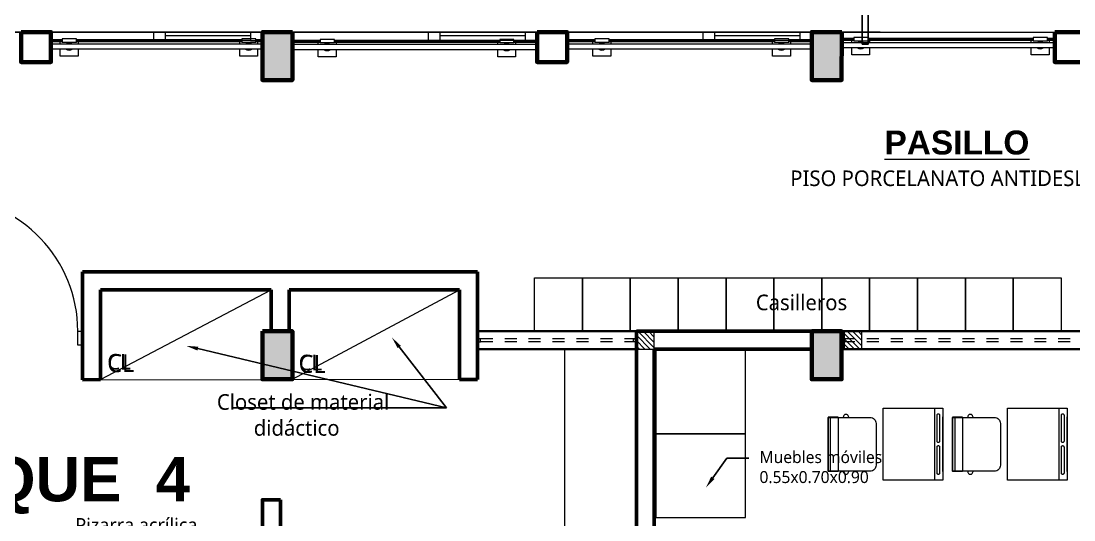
# Model space of a CAD drawing. Header units: metres. Extents: x 28 to 148, y 23 to 113.
# Drawn here: x 107.91 to 116.7, y 43.92 to 48.08 of the extents above; entities that cross this region are included whole.
import ezdxf
from ezdxf import colors
from ezdxf.entities.mleader import LeaderData, LeaderLine
from ezdxf.enums import TextEntityAlignment as Align
from ezdxf.math import Vec2, Vec3

# ---------------------------------------------------------------- set-up
doc = ezdxf.new("R2010")
doc.units = ezdxf.units.M
doc.linetypes.add('DASHED2', pattern=[0.375, 0.25, -0.125])
doc.layers.add('01', color=7, linetype='Continuous', lineweight=5, true_color=0xcc6600)
doc.layers.add('Mobiliario', color=7, linetype='Continuous', lineweight=0, true_color=0x7f7f7f)
for name, color, linetype, lineweight in [('A-FLOR-HRAL', 11, 'Continuous', 9), ('COLUMNAS 50', 32, 'Continuous', 70), ('COLUMNETASSS', 211, 'Continuous', 20), ('Equipamiento SR', 23, 'Continuous', 0), ('GRAFO 0 BLANCO', 7, 'Continuous', 0), ('GRAFO 02', 7, 'Continuous', 20), ('letras sr', 7, 'Continuous', 5), ('MOBILIARIO_Pen_No__1', 7, 'Continuous', 13), ('muro bajo', 191, 'Continuous', 40), ('Muros el', 144, 'Continuous', 60), ('Puertas El', 21, 'Continuous', 15), ('TEXTOS-SUBTITULO', 7, 'Continuous', 30), ('Vanos', 140, 'Continuous', 5)]:
    doc.layers.add(name, color=color, linetype=linetype, lineweight=lineweight)
doc.layers.add('perimetroooo', color=3, linetype='Continuous')
doc.styles.add('Generales', font='trebuc.ttf', dxfattribs={"height": 0.1})
doc.styles.add('Santa Rosa 1 50', font='trebuc.ttf')
doc.styles.add('TURBO_BASS', font='swisseb.ttf')

# ---------------------------------------------------------------- blocks, each defined once
blk = doc.blocks.new('Barandilla - 50 x 12mm-V64-Nivel 2')
at = {"layer": 'A-FLOR-HRAL'}
for p, q in [((-26.8, 93), (-88, 93)), ((-88, 93), (-88, 18.2)), ((34.1, 93), (13.2, 93)), ((-88, 18.2), (-88, -56.6)), ((24.9, 2.6), (25.1, 33.6)), ((27, 79.4), (57, 79.4)), ((27, 79.4), (27, -39.6)), ((57, 79.4), (57, -39.6)), ((-88, -56.6), (-26.7, -56.6)), ((13.2, -56.6), (34.1, -56.6)), ((57, -39.6), (27, -39.6))]:
    blk.add_line(p, q, dxfattribs=at)
for centre, radius, start, end in [((-0.6, 18.2), 39.4, 144.03454, 215.40425), ((-19.3, -77.8), 119.9, 93.56596, 96.31867), ((-18.3, 114.4), 119.9, 285.37611, 291.1568), ((-19.3, -77.8), 119.9, 68.28199, 74.15247), ((-18.3, 114.4), 119.9, 263.12012, 265.98899)]:
    blk.add_arc(centre, radius, start, end, dxfattribs=at)
blk = doc.blocks.new('Barandilla - 50 x 12mm-V65-Nivel 2')
at = {"layer": 'A-FLOR-HRAL'}
for p, q in [((-26.8, 93), (-88, 93)), ((-88, 93), (-88, 18.2)), ((34.1, 93), (13.1, 93)), ((-88, 18.2), (-88, -56.6)), ((24.9, 2.6), (25.1, 33.6)), ((27, 79.4), (57, 79.4)), ((27, 79.4), (27, -39.6)), ((57, 79.4), (57, -39.6)), ((-88, -56.6), (-26.8, -56.6)), ((13.2, -56.6), (34.1, -56.6)), ((57, -39.6), (27, -39.6))]:
    blk.add_line(p, q, dxfattribs=at)
for centre, radius, start, end in [((-0.6, 18.2), 39.4, 144.03454, 215.40425), ((-19.3, -77.8), 119.9, 93.58403, 96.31867), ((-19.3, -77.8), 119.9, 68.28199, 74.18594), ((-18.3, 114.4), 119.9, 285.34974, 291.1568), ((-18.3, 114.4), 119.9, 263.12012, 265.9625)]:
    blk.add_arc(centre, radius, start, end, dxfattribs=at)
blk = doc.blocks.new('Barandilla - Barandilla-616161-Nivel 2')
at = {"layer": 'A-FLOR-HRAL'}
for p, q in [((104958.4, 39643), (105058.5, 39643)), ((104958.4, 39635), (105058.5, 39635)), ((104958.4, 39633.4), (105058.5, 39633.4)), ((104958.4, 39625.4), (105058.5, 39625.4)), ((106737.9, 39604.5), (104958.4, 39604.5)), ((105177.5, 39643), (106558.5, 39643)), ((105177.5, 39635), (106558.5, 39635)), ((105177.5, 39633.4), (106558.5, 39633.4)), ((105177.5, 39625.4), (106558.5, 39625.4)), ((106677.5, 39643), (106737.9, 39643)), ((106677.5, 39635), (106737.9, 39635)), ((106677.5, 39633.4), (106737.9, 39633.4)), ((106677.5, 39625.4), (106737.9, 39625.4)), ((104958.4, 39564.5), (106737.9, 39564.5))]:
    blk.add_line(p, q, dxfattribs=at)
at = {"extrusion": (0, 0, -1), "zscale": -1, "rotation": 90.00000000000027}
for name, p in [('Barandilla - 50 x 12mm-V65-Nivel 2', (-105098.1, 39591.3)), ('Barandilla - 50 x 12mm-V64-Nivel 2', (-106598.1, 39591.3))]:
    blk.add_blockref(name, p, dxfattribs=at)
blk = doc.blocks.new('Barandilla - 50 x 12mm-V66-Nivel 2')
at = {"layer": 'A-FLOR-HRAL'}
for p, q in [((-26.7, 93), (-88, 93)), ((-88, 93), (-88, 18.2)), ((34.1, 93), (13.2, 93)), ((-88, 18.2), (-88, -56.6)), ((24.9, 2.6), (25.1, 33.6)), ((27, 79.4), (57, 79.4)), ((27, 79.4), (27, -39.6)), ((57, 79.4), (57, -39.6)), ((-88, -56.6), (-26.7, -56.6)), ((13.2, -56.6), (34.1, -56.6)), ((57, -39.6), (27, -39.6))]:
    blk.add_line(p, q, dxfattribs=at)
for centre, radius, start, end in [((-0.6, 18.2), 39.4, 144.03454, 215.40425), ((-19.3, -77.8), 119.9, 93.54704, 96.31867), ((-18.3, 114.4), 119.9, 285.37611, 291.1568), ((-19.3, -77.8), 119.9, 68.28199, 74.15247), ((-18.3, 114.4), 119.9, 263.12012, 266.00682)]:
    blk.add_arc(centre, radius, start, end, dxfattribs=at)
blk = doc.blocks.new('Barandilla - 50 x 12mm-V67-Nivel 2')
at = {"layer": 'A-FLOR-HRAL'}
for p, q in [((-26.8, 93), (-88, 93)), ((-88, 93), (-88, 18.2)), ((34.1, 93), (13.1, 93)), ((-88, 18.2), (-88, -56.6)), ((24.9, 2.6), (25.1, 33.6)), ((27, 79.4), (57, 79.4)), ((27, 79.4), (27, -39.6)), ((57, 79.4), (57, -39.6)), ((-88, -56.6), (-26.8, -56.6)), ((13.2, -56.6), (34.1, -56.6)), ((57, -39.6), (27, -39.6))]:
    blk.add_line(p, q, dxfattribs=at)
for centre, radius, start, end in [((-0.6, 18.2), 39.4, 144.03454, 215.40425), ((-19.3, -77.8), 119.9, 93.58403, 96.31867), ((-19.3, -77.8), 119.9, 68.28199, 74.20358), ((-18.3, 114.4), 119.9, 285.33123, 291.1568), ((-18.3, 114.4), 119.9, 263.12012, 265.9625)]:
    blk.add_arc(centre, radius, start, end, dxfattribs=at)
blk = doc.blocks.new('Barandilla - Barandilla-616239-Nivel 2')
at = {"layer": 'A-FLOR-HRAL'}
for p, q in [((102662.1, 39633), (102895.6, 39633)), ((102662.1, 39625), (102895.6, 39625)), ((102662.1, 39623.4), (102895.6, 39623.4)), ((102662.1, 39615.4), (102895.6, 39615.4)), ((104708.4, 39594.5), (102662.1, 39594.5)), ((103014.6, 39633), (104395.6, 39633)), ((103014.6, 39625), (104395.6, 39625)), ((103014.6, 39623.4), (104395.6, 39623.4)), ((103014.6, 39615.4), (104395.6, 39615.4)), ((104514.6, 39633), (104708.4, 39633)), ((104514.6, 39625), (104708.4, 39625)), ((104514.6, 39623.4), (104708.4, 39623.4)), ((104514.6, 39615.4), (104708.4, 39615.4)), ((102662.1, 39554.5), (104708.4, 39554.5))]:
    blk.add_line(p, q, dxfattribs=at)
at = {"extrusion": (0, 0, -1), "zscale": -1, "rotation": 90.00000000000024}
for name, p in [('Barandilla - 50 x 12mm-V67-Nivel 2', (-102935.2, 39581.3)), ('Barandilla - 50 x 12mm-V66-Nivel 2', (-104435.2, 39581.3))]:
    blk.add_blockref(name, p, dxfattribs=at)
blk = doc.blocks.new('Barandilla - 50 x 12mm-V68-Nivel 2')
at = {"layer": 'A-FLOR-HRAL'}
for p, q in [((-26.7, 93), (-88, 93)), ((-88, 93), (-88, 18.2)), ((34.1, 93), (13.2, 93)), ((-88, 18.2), (-88, -56.6)), ((24.9, 2.6), (25.1, 33.6)), ((27, 79.4), (57, 79.4)), ((27, 79.4), (27, -39.6)), ((57, 79.4), (57, -39.6)), ((-88, -56.6), (-26.7, -56.6)), ((13.2, -56.6), (34.1, -56.6)), ((57, -39.6), (27, -39.6))]:
    blk.add_line(p, q, dxfattribs=at)
for centre, radius, start, end in [((-0.6, 18.2), 39.4, 144.03454, 215.40425), ((-19.3, -77.8), 119.9, 93.54709, 96.31867), ((-18.3, 114.4), 119.9, 285.37611, 291.1568), ((-19.3, -77.8), 119.9, 68.28199, 74.15247), ((-18.3, 114.4), 119.9, 263.12012, 266.00677)]:
    blk.add_arc(centre, radius, start, end, dxfattribs=at)
blk = doc.blocks.new('Barandilla - 50 x 12mm-V69-Nivel 2')
at = {"layer": 'A-FLOR-HRAL'}
for p, q in [((-26.8, 93), (-88, 93)), ((-88, 93), (-88, 18.2)), ((34.1, 93), (13.1, 93)), ((-88, 18.2), (-88, -56.6)), ((24.9, 2.6), (25.1, 33.6)), ((27, 79.4), (57, 79.4)), ((27, 79.4), (27, -39.6)), ((57, 79.4), (57, -39.6)), ((-88, -56.6), (-26.8, -56.6)), ((13.2, -56.6), (34.1, -56.6)), ((57, -39.6), (27, -39.6))]:
    blk.add_line(p, q, dxfattribs=at)
for centre, radius, start, end in [((-0.6, 18.2), 39.4, 144.03454, 215.40425), ((-19.3, -77.8), 119.9, 93.58403, 96.31867), ((-19.3, -77.8), 119.9, 68.28199, 74.20353), ((-18.3, 114.4), 119.9, 285.33128, 291.1568), ((-18.3, 114.4), 119.9, 263.12012, 265.9625)]:
    blk.add_arc(centre, radius, start, end, dxfattribs=at)
blk = doc.blocks.new('Barandilla - Barandilla-616307-Nivel 2')
at = {"layer": 'A-FLOR-HRAL'}
for p, q in [((100366.7, 39628), (100599.8, 39628)), ((100366.7, 39620), (100599.8, 39620)), ((100366.7, 39618.4), (100599.8, 39618.4)), ((100366.7, 39610.4), (100599.8, 39610.4)), ((100718.8, 39628), (102099.8, 39628)), ((100718.8, 39620), (102099.8, 39620)), ((100718.8, 39618.4), (102099.8, 39618.4)), ((100718.8, 39610.4), (102099.8, 39610.4)), ((102218.8, 39628), (102412.1, 39628)), ((102218.8, 39620), (102412.1, 39620)), ((102218.8, 39618.4), (102412.1, 39618.4)), ((102218.8, 39610.4), (102412.1, 39610.4)), ((102412.1, 39589.5), (100366.7, 39589.5)), ((100366.7, 39549.5), (102412.1, 39549.5))]:
    blk.add_line(p, q, dxfattribs=at)
at = {"extrusion": (0, 0, -1), "zscale": -1, "rotation": 90.00000000000024}
for name, p in [('Barandilla - 50 x 12mm-V69-Nivel 2', (-100639.4, 39576.3)), ('Barandilla - 50 x 12mm-V68-Nivel 2', (-102139.4, 39576.3))]:
    blk.add_blockref(name, p, dxfattribs=at)
blk = doc.blocks.new('Barandilla - 50 x 12mm-V70-Nivel 2')
at = {"layer": 'A-FLOR-HRAL'}
for p, q in [((-26.8, 93), (-88, 93)), ((-88, 93), (-88, 18.2)), ((34.1, 93), (13.2, 93)), ((-88, 18.2), (-88, -56.6)), ((24.9, 2.6), (25.1, 33.6)), ((27, 79.4), (57, 79.4)), ((27, 79.4), (27, -39.6)), ((57, 79.4), (57, -39.6)), ((-88, -56.6), (-26.7, -56.6)), ((13.2, -56.6), (34.1, -56.6)), ((57, -39.6), (27, -39.6))]:
    blk.add_line(p, q, dxfattribs=at)
for centre, radius, start, end in [((-0.6, 18.2), 39.4, 144.03454, 215.40425), ((-19.3, -77.8), 119.9, 93.56698, 96.31867), ((-18.3, 114.4), 119.9, 285.37611, 291.1568), ((-19.3, -77.8), 119.9, 68.28199, 74.15247), ((-18.3, 114.4), 119.9, 263.12012, 265.98803)]:
    blk.add_arc(centre, radius, start, end, dxfattribs=at)
blk = doc.blocks.new('Barandilla - 50 x 12mm-V71-Nivel 2')
at = {"layer": 'A-FLOR-HRAL'}
for p, q in [((-26.8, 93), (-88, 93)), ((-88, 93), (-88, 18.2)), ((34.1, 93), (13.1, 93)), ((-88, 18.2), (-88, -56.6)), ((24.9, 2.6), (25.1, 33.6)), ((27, 79.4), (57, 79.4)), ((27, 79.4), (27, -39.6)), ((57, 79.4), (57, -39.6)), ((-88, -56.6), (-26.8, -56.6)), ((13.2, -56.6), (34.1, -56.6)), ((57, -39.6), (27, -39.6))]:
    blk.add_line(p, q, dxfattribs=at)
for centre, radius, start, end in [((-0.6, 18.2), 39.4, 144.03454, 215.40425), ((-19.3, -77.8), 119.9, 93.58403, 96.31867), ((-19.3, -77.8), 119.9, 68.28199, 74.18499), ((-18.3, 114.4), 119.9, 285.35073, 291.1568), ((-18.3, 114.4), 119.9, 263.12012, 265.9625)]:
    blk.add_arc(centre, radius, start, end, dxfattribs=at)
blk = doc.blocks.new('Barandilla - Barandilla-616371-Nivel 2')
at = {"layer": 'A-FLOR-HRAL'}
for p, q in [((98349.6, 39633), (98443.5, 39633)), ((98349.6, 39625), (98443.5, 39625)), ((98349.6, 39623.4), (98443.5, 39623.4)), ((98349.6, 39615.4), (98443.5, 39615.4)), ((100116.7, 39594.5), (98349.6, 39594.5)), ((98562.5, 39633), (99943.5, 39633)), ((98562.5, 39625), (99943.5, 39625)), ((98562.5, 39623.4), (99943.5, 39623.4)), ((98562.5, 39615.4), (99943.5, 39615.4)), ((100062.5, 39633), (100116.7, 39633)), ((100062.5, 39625), (100116.7, 39625)), ((100062.5, 39623.4), (100116.7, 39623.4)), ((100062.5, 39615.4), (100116.7, 39615.4)), ((98349.6, 39554.5), (100116.7, 39554.5))]:
    blk.add_line(p, q, dxfattribs=at)
at = {"extrusion": (0, 0, -1), "zscale": -1, "rotation": 90.00000000000027}
for name, p in [('Barandilla - 50 x 12mm-V71-Nivel 2', (-98483.2, 39581.3)), ('Barandilla - 50 x 12mm-V70-Nivel 2', (-99983.2, 39581.3))]:
    blk.add_blockref(name, p, dxfattribs=at)
blk = doc.blocks.new('School Desk 2')
at = {"layer": 'Equipamiento SR', "linetype": 'Continuous'}
for p, q in [((0.1995, 0.3017), (0.6995, 0.3017)), ((0.1995, -0.2983), (0.1995, 0.3017)), ((0.629, 0.3017), (0.629, -0.2983)), ((0.6995, 0.3017), (0.6995, -0.2983)), ((-0.241, 0.228), (-0.2591, 0.228)), ((-0.2591, 0.228), (-0.2591, -0.228)), ((-0.1767, 0.228), (-0.241, 0.228)), ((-0.241, 0.228), (-0.241, -0.228)), ((-0.1767, 0.228), (-0.1767, -0.228)), ((-0.1322, 0.2314), (-0.1327, 0.228)), ((-0.1309, 0.2356), (-0.1322, 0.2314)), ((-0.129, 0.2394), (-0.1309, 0.2356)), ((-0.1265, 0.2428), (-0.129, 0.2394)), ((-0.1236, 0.2457), (-0.1265, 0.2428)), ((-0.1203, 0.2479), (-0.1236, 0.2457)), ((-0.1168, 0.2494), (-0.1203, 0.2479)), ((-0.113, 0.2502), (-0.1168, 0.2494)), ((-0.1092, 0.2502), (-0.113, 0.2502)), ((-0.1055, 0.2494), (-0.1092, 0.2502)), ((-0.1019, 0.2479), (-0.1055, 0.2494)), ((-0.0987, 0.2457), (-0.1019, 0.2479)), ((-0.0957, 0.2428), (-0.0987, 0.2457)), ((-0.0933, 0.2394), (-0.0957, 0.2428)), ((-0.0924, 0.2375), (-0.0933, 0.2394)), ((-0.0876, 0.228), (-0.0924, 0.2375)), ((0.6507, 0.2435), (0.651, 0.2457)), ((0.6507, 0.2424), (0.6507, 0.2435)), ((0.6507, 0.027), (0.6507, 0.2424)), ((0.651, 0.2457), (0.6517, 0.2477)), ((0.6517, 0.2477), (0.6526, 0.2497)), ((0.6526, 0.2497), (0.6539, 0.2514)), ((0.6539, 0.2514), (0.6553, 0.2528)), ((0.6553, 0.2528), (0.657, 0.2539)), ((0.657, 0.2539), (0.6587, 0.2546)), ((0.6587, 0.2546), (0.6606, 0.255)), ((0.6606, 0.255), (0.6625, 0.255)), ((0.6625, 0.255), (0.6644, 0.2546)), ((0.6644, 0.2546), (0.6662, 0.2539)), ((0.6662, 0.2539), (0.6678, 0.2528)), ((0.6678, 0.2528), (0.6693, 0.2514)), ((0.6693, 0.2514), (0.6705, 0.2497)), ((0.6705, 0.2497), (0.6714, 0.2477)), ((0.6714, 0.2477), (0.6721, 0.2457)), ((0.6721, 0.2457), (0.6724, 0.2435)), ((0.6724, 0.2435), (0.6724, 0.2424)), ((0.6724, 0.2424), (0.6724, 0.027)), ((0.6995, -0.2263), (0.6995, 0.2297)), ((0.6507, 0.0259), (0.6507, 0.027)), ((0.651, 0.0238), (0.6507, 0.0259)), ((0.6517, 0.0217), (0.651, 0.0238)), ((0.6526, 0.0198), (0.6517, 0.0217)), ((0.6539, 0.0181), (0.6526, 0.0198)), ((0.6553, 0.0166), (0.6539, 0.0181)), ((0.657, 0.0155), (0.6553, 0.0166)), ((0.6587, 0.0148), (0.657, 0.0155)), ((0.6606, 0.0144), (0.6587, 0.0148)), ((0.6625, 0.0144), (0.6606, 0.0144)), ((0.6644, 0.0148), (0.6625, 0.0144)), ((0.6662, 0.0155), (0.6644, 0.0148)), ((0.6678, 0.0166), (0.6662, 0.0155)), ((0.6693, 0.0181), (0.6678, 0.0166)), ((0.6705, 0.0198), (0.6693, 0.0181)), ((0.6714, 0.0217), (0.6705, 0.0198)), ((0.6721, 0.0238), (0.6714, 0.0217)), ((0.6724, 0.0259), (0.6721, 0.0238)), ((0.6724, 0.027), (0.6724, 0.0259)), ((0.6507, -0.0225), (0.651, -0.0203)), ((0.6507, -0.0236), (0.6507, -0.0225)), ((0.6507, -0.2389), (0.6507, -0.0236)), ((0.651, -0.0203), (0.6517, -0.0182)), ((0.6517, -0.0182), (0.6526, -0.0163)), ((0.6526, -0.0163), (0.6539, -0.0146)), ((0.6539, -0.0146), (0.6553, -0.0132)), ((0.6553, -0.0132), (0.657, -0.0121)), ((0.657, -0.0121), (0.6587, -0.0113)), ((0.6587, -0.0113), (0.6606, -0.0109)), ((0.6606, -0.0109), (0.6625, -0.0109)), ((0.6625, -0.0109), (0.6644, -0.0113)), ((0.6644, -0.0113), (0.6662, -0.0121)), ((0.6662, -0.0121), (0.6678, -0.0132)), ((0.6678, -0.0132), (0.6693, -0.0146)), ((0.6693, -0.0146), (0.6705, -0.0163)), ((0.6705, -0.0163), (0.6714, -0.0182)), ((0.6714, -0.0182), (0.6721, -0.0203)), ((0.6721, -0.0203), (0.6724, -0.0225)), ((0.6724, -0.0225), (0.6724, -0.0236)), ((0.6724, -0.0236), (0.6724, -0.2389)), ((-0.241, -0.228), (-0.2591, -0.228)), ((-0.1767, -0.228), (-0.241, -0.228)), ((-0.1327, -0.228), (-0.1322, -0.2314)), ((-0.1322, -0.2314), (-0.1309, -0.2356)), ((-0.1309, -0.2356), (-0.129, -0.2394)), ((-0.129, -0.2394), (-0.1265, -0.2428)), ((-0.1265, -0.2428), (-0.1236, -0.2457)), ((-0.1236, -0.2457), (-0.1203, -0.2479)), ((-0.1203, -0.2479), (-0.1168, -0.2494)), ((-0.1168, -0.2494), (-0.113, -0.2502)), ((-0.113, -0.2502), (-0.1092, -0.2502)), ((-0.1092, -0.2502), (-0.1055, -0.2494)), ((-0.1055, -0.2494), (-0.1019, -0.2479)), ((-0.1019, -0.2479), (-0.0987, -0.2457)), ((-0.0987, -0.2457), (-0.0957, -0.2428)), ((-0.0957, -0.2428), (-0.0933, -0.2394)), ((-0.0933, -0.2394), (-0.0924, -0.2375)), ((-0.0924, -0.2375), (-0.0876, -0.228)), ((0.6507, -0.24), (0.6507, -0.2389)), ((0.651, -0.2422), (0.6507, -0.24)), ((0.6517, -0.2443), (0.651, -0.2422)), ((0.6526, -0.2462), (0.6517, -0.2443)), ((0.6539, -0.2479), (0.6526, -0.2462)), ((0.6553, -0.2493), (0.6539, -0.2479)), ((0.657, -0.2505), (0.6553, -0.2493)), ((0.6587, -0.2512), (0.657, -0.2505)), ((0.6606, -0.2516), (0.6587, -0.2512)), ((0.6625, -0.2516), (0.6606, -0.2516)), ((0.6644, -0.2512), (0.6625, -0.2516)), ((0.6662, -0.2505), (0.6644, -0.2512)), ((0.6678, -0.2493), (0.6662, -0.2505)), ((0.6693, -0.2479), (0.6678, -0.2493)), ((0.6705, -0.2462), (0.6693, -0.2479)), ((0.6714, -0.2443), (0.6705, -0.2462)), ((0.6721, -0.2422), (0.6714, -0.2443)), ((0.6724, -0.24), (0.6721, -0.2422)), ((0.6724, -0.2389), (0.6724, -0.24)), ((0.6995, -0.2983), (0.1995, -0.2983)), ((0.629, -0.2833), (0.6295, -0.2833))]:
    blk.add_line(p, q, dxfattribs=at)
blk.add_lwpolyline([(-0.2591, 0.225), (0.0909, 0.225, -0.414214), (0.1409, 0.175), (0.1409, -0.175, -0.414214), (0.0909, -0.225), (-0.2591, -0.225), (-0.2591, 0.225)], format="xyb", dxfattribs=at)
blk = doc.blocks.new('A$C5A0F33B4')
at = {"layer": 'Puertas El', "linetype": 'Continuous'}
blk.add_line((1.12, 1.16), (1.2176, 2.2757), dxfattribs=at)
at = {"layer": 'Puertas El', "linetype": 'ByBlock'}
for p, q in [((1.005, 1.16), (1.005, 1.2)), ((1.005, 1.2), (1.12, 1.2)), ((1.12, 1.2), (1.005, 1.2)), ((1.12, 1.16), (1.005, 1.16)), ((1.12, 1.2), (1.12, 1.16)), ((1.005, 0), (1.005, 0.04)), ((1.005, 0.04), (1.12, 0.04)), ((1.12, 0), (1.005, 0)), ((1.12, 0), (1.005, 0)), ((1.12, 0), (1.005, 0)), ((1.12, 0.04), (1.12, 0))]:
    blk.add_line(p, q, dxfattribs=at)
blk.add_arc((1.12, 1.16), 1.12, 270, 85, dxfattribs=at)
blk = doc.blocks.new('A$C196F1E11')
at = {"layer": '01', "lineweight": 5}
h = blk.add_hatch(dxfattribs=at)
h.set_pattern_fill('ANSI31', scale=0.01, angle=-90)
h.set_pattern_definition([(315, (-134.044812, -149.728227), (0.0224506403, 0.0224506403), [])])
h.paths.add_polyline_path([(0, 0.15), (0, 0), (0.15, 0), (0.15, 0.15)])
at = {"layer": 'COLUMNETASSS', "color": 7, "lineweight": 5}
blk.add_lwpolyline([(0, 0.15), (0, 0), (0.15, 0), (0.15, 0.15)], close=True, dxfattribs=at)

msp = doc.modelspace()

# ---------------------------------------------------------------- hatches: boundary and pattern name
at = {"layer": 'GRAFO 0 BLANCO', "true_color": 0x939598}
h = msp.add_hatch(color=252, dxfattribs=at)
h.dxf.hatch_style = 1
h.paths.add_polyline_path([(118.5748, 47.9882), (118.8248, 47.9882), (118.8248, 47.6882), (118.5748, 47.6882)])
h.paths.add_polyline_path([(114.7635, 47.9877), (114.5135, 47.988), (114.513, 47.588), (114.763, 47.5877)])
h.paths.add_polyline_path([(110.1735, 47.9877), (109.9235, 47.988), (109.923, 47.588), (110.173, 47.5877)])
h.paths.add_polyline_path([(105.8885, 47.9882), (106.1385, 47.9882), (106.1385, 47.6882), (105.8885, 47.6882)])
h.paths.add_polyline_path([(101.2797, 47.9882), (101.5297, 47.9882), (101.5297, 47.6882), (101.2797, 47.6882)])
h.paths.add_polyline_path([(97.2207, 47.9882), (97.4707, 47.9882), (97.4707, 47.6882), (97.2207, 47.6882)])
h.paths.add_polyline_path([(93.2664, 47.9882), (93.5164, 47.9882), (93.5164, 47.6882), (93.2664, 47.6882)])
h = msp.add_hatch(color=252, dxfattribs=at)
h.dxf.hatch_style = 1
h.paths.add_polyline_path([(123.1757, 45.4905), (123.4257, 45.4905), (123.4257, 45.0905), (123.1757, 45.0905)])
h.paths.add_polyline_path([(128.9267, 42.227), (129.0767, 42.227), (129.0767, 41.827), (128.9267, 41.827)])
h.paths.add_polyline_path([(123.1757, 42.227), (123.3257, 42.227), (123.3257, 41.827), (123.1757, 41.827)])
h.paths.add_polyline_path([(123.1757, 39.3963), (123.4257, 39.3963), (123.4257, 38.9963), (123.1757, 38.9963)])
h.paths.add_polyline_path([(128.8767, 39.3963), (129.1267, 39.3963), (129.1267, 38.9963), (128.8767, 38.9963)])
h.paths.add_polyline_path([(132.9584, 39.3963), (133.2084, 39.3963), (133.2084, 38.9963), (132.9584, 38.9963)])
h.paths.add_polyline_path([(133.0584, 42.227), (133.2084, 42.227), (133.2084, 41.827), (133.0584, 41.827)])
h.paths.add_polyline_path([(118.5748, 45.4905), (118.8248, 45.4905), (118.8248, 45.0905), (118.5748, 45.0905)])
h.paths.add_polyline_path([(118.5748, 39.3963), (118.8248, 39.3963), (118.8248, 38.9963), (118.5748, 38.9963)])
h.paths.add_polyline_path([(114.513, 39.3963), (114.763, 39.3963), (114.763, 38.9963), (114.513, 38.9963)])
h.paths.add_polyline_path([(114.513, 45.4905), (114.763, 45.4905), (114.763, 45.0905), (114.513, 45.0905)])
h.paths.add_polyline_path([(109.923, 45.4905), (110.173, 45.4905), (110.173, 45.0905), (109.923, 45.0905)])
h.paths.add_polyline_path([(109.923, 39.3963), (110.173, 39.3963), (110.173, 38.9963), (109.923, 38.9963)])

# ---------------------------------------------------------------- linework, layer by layer
at = {"color": 9, "true_color": 0xc7c8ca}
msp.add_line((91.8571, 47.9882), (115.0856, 47.9882), dxfattribs=at)
at = {"color": 252, "true_color": 0x939598}
msp.add_lwpolyline([(114.9351, 47.8882), (114.9851, 47.8882), (114.9851, 52.588), (114.9351, 52.588)], close=True, dxfattribs=at)
at = {"layer": 'COLUMNAS 50', "linetype": 'Continuous'}
for points in [[(107.9059, 47.9883), (108.1559, 47.9883), (108.1559, 47.7382), (107.9059, 47.7382), (107.9059, 47.9883)], [(112.2185, 47.9882), (112.4685, 47.9882), (112.4685, 47.7382), (112.2185, 47.7382), (112.2185, 47.9882)], [(116.5442, 47.9882), (116.7942, 47.9882), (116.7942, 47.7382), (116.5442, 47.7382), (116.5442, 47.9882)], [(109.923, 45.4905), (110.173, 45.4905), (110.173, 45.0905), (109.923, 45.0905), (109.923, 45.4905)], [(114.513, 45.4905), (114.763, 45.4905), (114.763, 45.0905), (114.513, 45.0905), (114.513, 45.4905)]]:
    msp.add_lwpolyline(points, dxfattribs=at)
for points in [[(110.1735, 47.9877), (109.9235, 47.988), (109.923, 47.588), (110.173, 47.5877)], [(114.7635, 47.9877), (114.5135, 47.988), (114.513, 47.588), (114.763, 47.5877)]]:
    msp.add_lwpolyline(points, close=True, dxfattribs=at)
at = {"layer": 'Equipamiento SR', "linetype": 'Continuous'}
for p, q in [((108.5701, 45.0865), (109.9953, 45.8368)), ((110.1739, 45.0905, 0.5), (111.5705, 45.8371)), ((108.5701, 45.0865), (109.9239, 45.084)), ((110.1739, 45.0905, 0.5), (111.5707, 45.087))]:
    msp.add_line(p, q, dxfattribs=at)
at = {"layer": 'Equipamiento SR'}
for points in [[(112.197, 45.4869), (112.197, 45.9369), (112.597, 45.9369), (112.597, 45.4869)], [(112.597, 45.4869), (112.597, 45.9369), (112.997, 45.9369), (112.997, 45.4869)], [(112.997, 45.4869), (112.997, 45.9369), (113.397, 45.9369), (113.397, 45.4869)], [(113.397, 45.4869), (113.397, 45.9369), (113.797, 45.9369), (113.797, 45.4869)], [(113.797, 45.4869), (113.797, 45.9369), (114.197, 45.9369), (114.197, 45.4869)], [(114.197, 45.4869), (114.197, 45.9369), (114.597, 45.9369), (114.597, 45.4869)], [(114.597, 45.4869), (114.597, 45.9369), (114.997, 45.9369), (114.997, 45.4869)], [(114.997, 45.4869), (114.997, 45.9369), (115.397, 45.9369), (115.397, 45.4869)], [(115.397, 45.4869), (115.397, 45.9369), (115.797, 45.9369), (115.797, 45.4869)], [(115.797, 45.4869), (115.797, 45.9369), (116.197, 45.9369), (116.197, 45.4869)], [(116.197, 45.4869), (116.197, 45.9369), (116.597, 45.9369), (116.597, 45.4869)]]:
    msp.add_lwpolyline(points, dxfattribs=at)
at = {"layer": 'Equipamiento SR', "linetype": 'Continuous'}
msp.add_lwpolyline([(112.4476, 45.3346), (112.4486, 40.2959)], dxfattribs=at)
at = {"layer": 'Equipamiento SR', "linetype": 'Continuous', "elevation": 0.5}
for points in [[(113.2095, 45.3347), (113.2095, 44.6347), (113.9595, 44.6347), (113.9595, 45.3347), (113.2095, 45.3347)], [(113.2095, 44.6347), (113.2095, 43.9347), (113.9595, 43.9347), (113.9595, 44.6347), (113.2095, 44.6347)]]:
    msp.add_lwpolyline(points, dxfattribs=at)
at = {"layer": 'GRAFO 0 BLANCO'}
msp.add_lwpolyline([(93.2664, 47.9882), (133.2084, 47.9882), (133.2083, 38.9963), (93.2664, 38.9963), (93.2664, 47.9882)], dxfattribs=at)
at = {"layer": 'GRAFO 02', "color": 7, "linetype": 'Continuous', "lineweight": 9}
for points in [[(109.1135, 47.988), (109.0135, 47.988), (109.0135, 47.918), (109.1135, 47.918)], [(109.9235, 47.988), (109.8235, 47.988), (109.8235, 47.918), (109.9235, 47.918)], [(111.4085, 47.9882), (111.3085, 47.9882), (111.3085, 47.9182), (111.4085, 47.9182)], [(112.2185, 47.9882), (112.1185, 47.9882), (112.1185, 47.9182), (112.2185, 47.9182)], [(113.7035, 47.988), (113.6035, 47.988), (113.6035, 47.918), (113.7035, 47.918)], [(114.5135, 47.988), (114.4135, 47.988), (114.4135, 47.918), (114.5135, 47.918)]]:
    msp.add_lwpolyline(points, close=True, dxfattribs=at)
at = {"layer": 'GRAFO 02', "color": 7, "linetype": 'Continuous', "lineweight": 9, "flags": 128}
for points in [[(109.8235, 47.9562), (109.1137, 47.9562)], [(112.1185, 47.9565), (111.4086, 47.9565)], [(114.4135, 47.9562), (113.7037, 47.9562)], [(109.8235, 47.918), (109.1137, 47.918)], [(112.1185, 47.9182), (111.4086, 47.9182)], [(114.4135, 47.918), (113.7037, 47.918)]]:
    msp.add_lwpolyline(points, dxfattribs=at)
at = {"layer": 'muro bajo', "linetype": 'Continuous'}
for p, q in [((113.0476, 45.4902), (111.7216, 45.4902)), ((117.0735, 45.4905), (114.763, 45.4905)), ((113.0476, 45.3402), (111.7216, 45.3402)), ((117.0735, 45.3405), (114.763, 45.3405))]:
    msp.add_line(p, q, dxfattribs=at)
at = {"layer": 'Muros el', "ltscale": 0.05}
for p, q in [((111.7205, 45.9871), (108.42, 45.9866)), ((108.4201, 45.0864), (108.42, 45.9866)), ((111.7207, 45.087), (111.7205, 45.9871)), ((108.57, 45.8366), (109.9953, 45.8368)), ((108.57, 45.8366), (108.5701, 45.0865)), ((109.9953, 45.4868), (109.9953, 45.8368)), ((110.1453, 45.8369), (111.5705, 45.8371)), ((110.1453, 45.4868), (110.1453, 45.8369)), ((111.5705, 45.8371), (111.5707, 45.087)), ((114.513, 45.4905), (113.0476, 45.4902)), ((114.513, 45.3405), (113.1976, 45.3403)), ((111.5707, 45.087), (111.7207, 45.087))]:
    msp.add_line(p, q, dxfattribs=at)
for points in [[(113.0476, 45.4903), (113.0486, 39.2461), (113.1976, 39.2463), (113.1969, 45.3403)], [(108.5701, 45.0865), (108.4201, 45.0864)]]:
    msp.add_lwpolyline(points, dxfattribs=at)
msp.add_lwpolyline([(110.0729, 44.0844), (109.9229, 44.0844), (109.923, 40.8963), (110.073, 40.8963)], close=True, dxfattribs=at)
at = {"layer": 'Vanos', "linetype": 'DASHED2', "ltscale": 0.3}
for p, q in [((113.0476, 45.4278), (111.7216, 45.4278)), ((113.0476, 45.4028), (111.7216, 45.4028)), ((114.763, 45.403), (114.763, 45.428)), ((114.788, 45.428), (114.763, 45.428)), ((117.0735, 45.428), (114.763, 45.428)), ((114.763, 45.403), (114.788, 45.403)), ((117.0735, 45.403), (114.763, 45.403)), ((114.788, 45.403), (114.788, 45.428))]:
    msp.add_line(p, q, dxfattribs=at)
at = {"layer": 'Vanos', "linetype": 'Continuous'}
for p, q in [((111.7216, 45.4027), (111.7216, 45.4277)), ((111.7466, 45.4277), (111.7216, 45.4277)), ((111.7216, 45.4027), (111.7466, 45.4027)), ((111.7466, 45.4027), (111.7466, 45.4277)), ((113.0226, 45.4027), (113.0226, 45.4277)), ((113.0226, 45.4277), (113.0476, 45.4277)), ((113.0476, 45.4027), (113.0226, 45.4027)), ((113.0476, 45.4027), (113.0476, 45.4277)), ((114.763, 45.3405), (117.0735, 45.3405))]:
    msp.add_line(p, q, dxfattribs=at)

# ---------------------------------------------------------------- block references
at = {"layer": 'A-FLOR-HRAL', "xscale": 0.001, "yscale": 0.001, "zscale": 0.001}
for name in ['Barandilla - Barandilla-616371-Nivel 2', 'Barandilla - Barandilla-616307-Nivel 2', 'Barandilla - Barandilla-616239-Nivel 2', 'Barandilla - Barandilla-616161-Nivel 2']:
    msp.add_blockref(name, (9.8062, 8.2941), dxfattribs=at)
at = {"layer": 'Equipamiento SR', "rotation": 90.00000000000001}
msp.add_blockref('A$C5A0F33B4', (108.42, 44.3705), dxfattribs=at)
at = {"layer": 'MOBILIARIO_Pen_No__1', "linetype": 'Continuous'}
for p in [(114.9096, 44.5467), (115.949, 44.5467)]:
    msp.add_blockref('School Desk 2', p, dxfattribs=at)
at = {"layer": 'perimetroooo', "color": 2}
for p in [(113.0476, 45.3402), (114.783, 45.3405)]:
    msp.add_blockref('A$C196F1E11', p, dxfattribs=at)

# ---------------------------------------------------------------- texts
at = {"layer": 'letras sr', "insert": (114.0827, 47.1663), "char_height": 0.15884, "attachment_point": 1, "style": 'Santa Rosa 1 50'}
msp.add_mtext_dynamic_manual_height_columns('\\pi1.03837;{\\fSwis721 Ex BT|b1|i0|c0|p34;\\H1.25913x;\\LPASILLO\\P\\pi0.25119;\\fTrebuchet MS|b0|i0|c0|p34;\\H0.65x;\\lPISO PORCELANATO ANTIDESLIZANTE}', width=3.443884, gutter_width=1, heights=[0], dxfattribs=at)
at = {"layer": 'letras sr', "insert": (114.0463, 45.7964), "char_height": 0.115, "width": 2.168975, "attachment_point": 1, "style": 'Generales'}
msp.add_mtext('{\\H1.13043x;Casilleros }', dxfattribs=at)
at = {"layer": 'Mobiliario', "linetype": 'Continuous', "attachment_point": 1, "style": 'Santa Rosa 1 50'}
for insert, char_height in [((108.6262, 45.301), 0.13), ((108.6262, 45.2992), 0.15), ((110.2259, 45.295), 0.13), ((110.2259, 45.2932), 0.15)]:
    msp.add_mtext_dynamic_manual_height_columns('CL', width=0.511633, gutter_width=1, heights=[0], dxfattribs=dict(at, insert=insert, char_height=char_height))
at = {"layer": 'TEXTOS-SUBTITULO', "style": 'TURBO_BASS'}
msp.add_text('BLOQUE  4', height=0.36967, dxfattribs=at).set_placement((107.9265, 44.0708, 0), align=Align.CENTER)

# ---------------------------------------------------------------- leaders
at = {"layer": 'letras sr'}
ml = msp.add_multileader_mtext('Standard', dxfattribs=at)
ml.set_content('{\\H1.13043x;Closet de material\\P       didáctico\\H0.76924x;\\P\\H1.29998x;       } ', color=256, style='Generales')
ml.set_leader_properties()
ml.build(insert=Vec2(0, 0))
ml.multileader.update_dxf_attribs({"text_right_attachment_type": 6, "dogleg_length": 0.36, "arrow_head_size": 0.1})
ctx = ml.context
ctx.base_point, ctx.char_height, ctx.arrow_head_size, ctx.landing_gap_size, ctx.plane_origin = Vec3(109.4526, 44.9078), 0.115, 0.1, 0.09, Vec3(108.9757, 45.3968)
ctx.right_attachment = 6
notes = []
notes.append((ctx, [(1, (1, 1, 0), (111.4614, 44.8503), (-1, 0), 0.36, [(0, [(109.2863, 45.3687)], 0, []), (1, [(111.005, 45.4385)], 0, [])])]))
ctx.mtext.insert, ctx.mtext.width, ctx.mtext.flow_direction = Vec3(109.5426, 44.9653), 1.693199, 5
ml = msp.add_multileader_mtext('Standard', dxfattribs=at)
ml.set_content('{\\H0.86957x;Muebles móviles\\P0.55x0.70x0.90} ', color=256, style='Generales')
ml.set_leader_properties()
ml.build(insert=Vec2(0, 0))
ml.multileader.update_dxf_attribs({"text_right_attachment_type": 6, "dogleg_length": 0.36, "arrow_head_size": 0.1})
ctx = ml.context
ctx.base_point, ctx.char_height, ctx.arrow_head_size, ctx.landing_gap_size, ctx.plane_origin = Vec3(113.9866, 44.4318), 0.115, 0.1, 0.09, Vec3(113.9018, 45.0897)
ctx.right_attachment = 6
notes.append((ctx, [(0, (1, 1, 0), (113.804, 44.4318), (1, 0), 0.1826, [(0, [(113.6285, 44.1854)], 0, [])])]))
ctx.mtext.insert, ctx.mtext.flow_direction = Vec3(114.0766, 44.4902), 5
ml = msp.add_multileader_mtext('Standard', dxfattribs=at)
ml.set_content('Pizarra acrílica\\P4.20m x 1.20m ', color=256, style='Generales')
ml.set_leader_properties()
ml.build(insert=Vec2(0, 0))
ml.multileader.update_dxf_attribs({"text_right_attachment_type": 6, "dogleg_length": 0.36, "arrow_head_size": 0.1})
ctx = ml.context
ctx.base_point, ctx.char_height, ctx.arrow_head_size, ctx.landing_gap_size, ctx.plane_origin = Vec3(108.2698, 43.8724), 0.115, 0.1, 0.09, Vec3(107.6101, 44.5508)
ctx.right_attachment = 6
notes.append((ctx, [(1, (1, 1, 0), (109.6838, 43.7927), (-1, 0), 0.1826, [(0, [(109.8731, 43.4317)], 0, [])])]))
ctx.mtext.insert, ctx.mtext.flow_direction = Vec3(108.3598, 43.9307), 5
for ctx, leaders in notes:
    for number, flags, end, landing, length, lines in leaders:
        leader = LeaderData()
        leader.index, (leader.has_last_leader_line, leader.has_dogleg_vector, leader.attachment_direction) = number, flags
        leader.last_leader_point, leader.dogleg_vector, leader.dogleg_length = Vec3(end), Vec3(landing), length
        for number, points, colour, breaks in lines:
            line = LeaderLine()
            line.index, line.vertices, line.color, line.breaks = number, Vec3.list(points), colors.encode_raw_color(colour), breaks
            leader.lines.append(line)
        ctx.leaders.append(leader)

doc.saveas('drawing.dxf')
